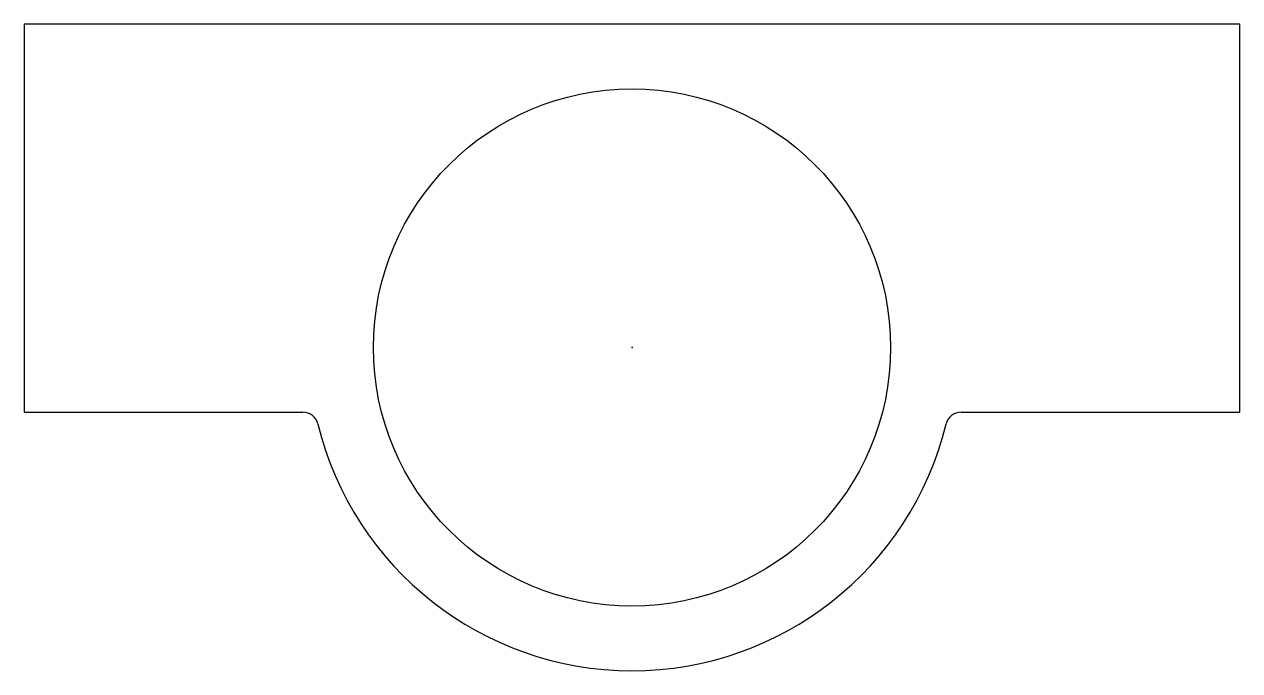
# Model space of a CAD drawing. Header units: centimetres. Extents: x -2.98 to 2.98, y -1.59 to 1.59.
import ezdxf

# ---------------------------------------------------------------- set-up
doc = ezdxf.new("R2010")
doc.units = ezdxf.units.CM
doc.header["$MEASUREMENT"] = 0
doc.layers.add('Rack Mount Assembly v3_0', color=7, linetype='Continuous')
doc.layers.add('Rack Mount Assembly v3_Sketch2', color=7, linetype='Continuous')

msp = doc.modelspace()

# ---------------------------------------------------------------- linework, layer by layer
at = {"layer": 'Rack Mount Assembly v3_0'}
for p, q in [((-2.9845, 1.5875), (-2.9845, -0.3175)), ((2.9845, 1.5875), (-2.9845, 1.5875)), ((2.9845, -0.3175), (2.9845, 1.5875)), ((-2.9845, -0.3175), (-1.6164, -0.3175)), ((1.6164, -0.3175), (2.9845, -0.3175))]:
    msp.add_line(p, q, dxfattribs=at)
for centre, radius, start, end in [((-1.6164, -0.3937), 0.0762, 13.68839, 90), ((1.6164, -0.3937), 0.0762, 90, 166.31161), ((0, 0), 1.5875, 193.68839, 346.31161)]:
    msp.add_arc(centre, radius, start, end, dxfattribs=at)
at = {"layer": 'Rack Mount Assembly v3_Sketch2'}
msp.add_circle((0, 0), 1.27, dxfattribs=at)
msp.add_point((0, 0), dxfattribs=at)

doc.saveas('drawing.dxf')
